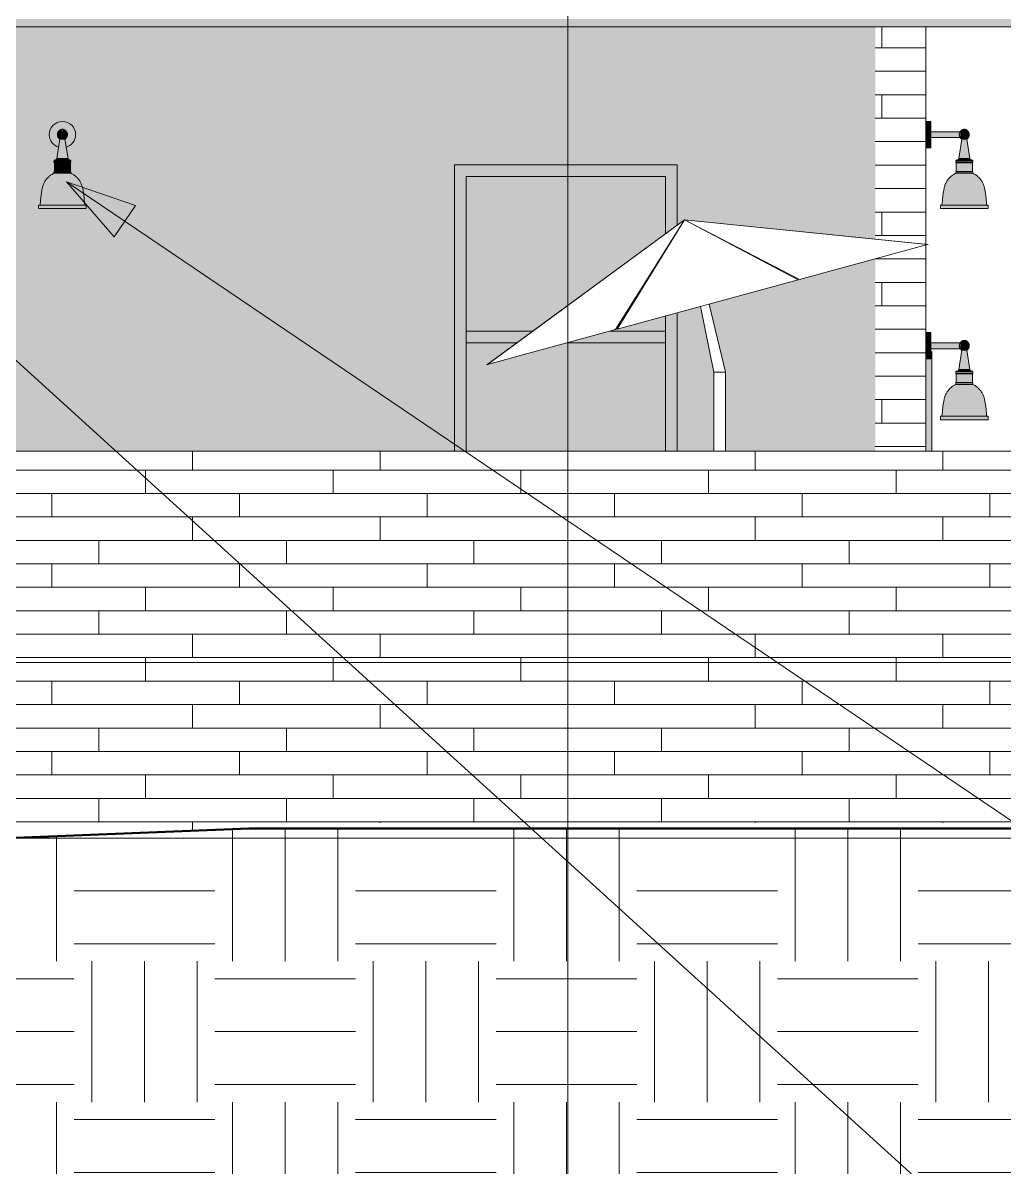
# Model space of a CAD drawing. Header units: inches. Extents: x 1750 to 8392, y -264 to 660.
# Drawn here: x 3677.8 to 3845.2, y -86.1 to 109.1 of the extents above; entities that cross this region are included whole.
import ezdxf

# ---------------------------------------------------------------- set-up
doc = ezdxf.new("R2010")
doc.units = ezdxf.units.IN
doc.header["$MEASUREMENT"] = 0
doc.linetypes.add('Grid Line 1_2_', pattern=[0.875, 0.5, -0.125, 0.125, -0.125])
for name, color, linetype, lineweight in [('0-1', 7, 'Continuous', 5), ('A-CLNG-1', 13, 'Continuous', 5), ('A-CLNG-2', 13, 'Continuous', 9), ('A-FLOR-LEVL-1', 51, 'Grid Line 1_2_', 9), ('A-GENM', 5, 'Continuous', 9), ('A-GLAZ-1', 151, 'Continuous', 9), ('A-WALL-2', 113, 'Continuous', 9), ('A-WALL-PATT-1', 111, 'Continuous', 9), ('C-TOPO', 7, 'Continuous', 9), ('C-TOPO-1', 250, 'Continuous', 50), ('E-LITE-EQPM', 33, 'Continuous', 9), ('G-ANNO-SYMB-2', 111, 'Continuous', 9), ('G-ANNO-TEXT', 231, 'Continuous', 9), ('G-IMPT', 8, 'Continuous', 9), ('I-FURN', 30, 'Continuous', 9)]:
    doc.layers.add(name, color=color, linetype=linetype, lineweight=lineweight)
pattern_1 = [(0, (2712.324, 0.8), (0, 4), []), (90, (2712.324, 0.8), (-8, 8), [4, -28]), (90, (2728.324, 4.8), (-8, 8), [4, -28])]

# ---------------------------------------------------------------- blocks, each defined once
blk = doc.blocks.new('CTR  - Topography_rvt-1-BUILDING ELEVATION - EAST')
at = {"layer": 'C-TOPO'}
h = blk.add_hatch(dxfattribs=at)
h.set_pattern_fill('FP_14', color=256, style=0, pattern_type=2)
h.set_pattern_definition([(0, (2870.5, 0), (24, 24), [24, -24]), (0, (2870.5, 9), (24, 24), [24, -24]), (0, (2870.5, 18), (24, 24), [24, -24]), (90, (2873.5, 21), (-24, 24), [24, -24]), (90, (2882.5, 21), (-24, 24), [24, -24]), (90, (2891.5, 21), (-24, 24), [24, -24])])
h.paths.add_polyline_path([(3674.72, -206.5), (4004.23, -206.5), (4004.23, -30), (3978, -30), (3974.52, -28.31), (3716.33, -28.31), (3674.72, -30.03), (3674.72, -158)], flags=0)
for q in [(3675.09, -30), (3974.52, -28.31)]:
    blk.add_line((3716.33, -28.31), q, dxfattribs=at)
at = {"layer": 'C-TOPO-1'}
for p, q in [((3716.33, -28.31), (3675.09, -30)), ((3974.52, -28.31), (3716.33, -28.31))]:
    blk.add_line(p, q, dxfattribs=at)
blk = doc.blocks.new('CTR - 1st Phase - Common Walls_rvt-1-BUILDING ELEVATION - EAST')
at = {"layer": 'A-FLOR-LEVL-1'}
for p, q in [((1830.2, 0), (4168.71, 0)), ((1830.2, -30), (4168.71, -30))]:
    blk.add_line(p, q, dxfattribs=at)
blk = doc.blocks.new('CTR - 1st Phase -Stairs _ Elevators_rvt-1-BUILDING ELEVATION - EAST')
at = {"layer": 'A-FLOR-LEVL-1'}
for p, q in [((1830.2, 0), (4168.71, 0)), ((1830.2, -30), (4168.71, -30))]:
    blk.add_line(p, q, dxfattribs=at)
blk = doc.blocks.new('Outdoor Table01 - 02ZUTB01_dwg-2525485-BUILDING ELEVATION - EAST')
at = {"layer": 'G-IMPT'}
for p, q in [((2170.92, 75.5), (2137.24, 50.77)), ((2170.92, 75.5), (2137.24, 50.77)), ((2170.92, 75.5), (2137.35, 50.8)), ((2170.92, 75.5), (2159.18, 56.75)), ((2170.92, 75.5), (2159.43, 56.82)), ((2190.31, 65.24), (2170.92, 75.5)), ((2170.92, 75.5), (2212.5, 71.29)), ((2170.92, 75.5), (2212.5, 71.29)), ((2170.92, 75.5), (2212.39, 71.26)), ((2170.92, 75.5), (2190.56, 65.31)), ((2212.39, 71.26), (2190.56, 65.31)), ((2190.31, 65.24), (2159.43, 56.82)), ((2175.92, 49.5), (2173.68, 60.7)), ((2177.92, 49.5), (2175.14, 61.1)), ((2159.18, 56.75), (2137.35, 50.8)), ((2175.92, 36), (2175.92, 49.5)), ((2177.92, 49.5), (2175.92, 49.5)), ((2177.92, 36), (2177.92, 49.5))]:
    blk.add_line(p, q, dxfattribs=at)
blk = doc.blocks.new('Outdoor Table01 - Outdoor Table01-1294297-BUILDING ELEVATION - EAST')
blk.add_blockref('Outdoor Table01 - 02ZUTB01_dwg-2525485-BUILDING ELEVATION - EAST', (0, 0))
blk = doc.blocks.new('_THE_ WINDOW _ DOOR - Window - 1st Floor-V9-BUILDING ELEVATION - EAST')
at = {"layer": 'A-GLAZ-1'}
h = blk.add_hatch(color=256, dxfattribs=at)
h.paths.add_polyline_path([(3753.4, 36), (3753.4, 82.88), (3787.42, 82.88), (3787.42, 73.13), (3789.42, 74.61), (3789.42, 84.88), (3751.4, 84.88), (3751.4, 36), (3752.26, 36)], flags=0)
h.paths.add_polyline_path([(3789.42, 36), (3789.42, 59.62), (3787.42, 59.08), (3787.42, 36), (3788.56, 36)], flags=0)
h.paths.add_polyline_path([(3787.42, 70.27), (3789.42, 73.56), (3787.42, 70.37)], flags=0)
h = blk.add_hatch(color=256, dxfattribs=at)
h.paths.add_polyline_path([(3787.42, 36), (3787.42, 54.5), (3770.65, 54.5), (3757.06, 50.8), (3762.1, 54.5), (3753.4, 54.5), (3753.4, 36), (3787.13, 36)], flags=0)
h.paths.add_polyline_path([(3778.74, 56.5), (3787.42, 56.5), (3787.42, 59.08), (3779.15, 56.82), (3787.42, 70.27), (3787.42, 70.37), (3778.89, 56.75), (3777.98, 56.5)], flags=0)
h.paths.add_polyline_path([(3753.4, 56.5), (3764.82, 56.5), (3787.42, 73.13), (3787.42, 82.88), (3753.4, 82.88), (3753.4, 68.55)], flags=0)
h = blk.add_hatch(color=256, dxfattribs=at)
h.paths.add_polyline_path([(3770.65, 54.5), (3787.42, 54.5), (3787.42, 56.5), (3777.98, 56.5)], flags=0)
h.paths.add_polyline_path([(3757.06, 54.5), (3762.1, 54.5), (3764.82, 56.5), (3753.4, 56.5), (3753.4, 54.5)], flags=0)
for p, q in [((3789.42, 84.88), (3751.4, 84.88)), ((3751.4, 84.88), (3751.4, 36)), ((3789.42, 74.61), (3789.42, 84.88)), ((3753.4, 36), (3753.4, 82.88)), ((3753.4, 82.88), (3787.42, 82.88)), ((3787.42, 82.88), (3787.42, 73.13)), ((3787.42, 70.37), (3787.42, 70.27)), ((3787.42, 59.08), (3787.42, 36)), ((3789.42, 36), (3789.42, 59.62)), ((3753.4, 56.5), (3753.4, 54.5)), ((3764.82, 56.5), (3753.4, 56.5)), ((3787.42, 56.5), (3777.98, 56.5)), ((3787.42, 54.5), (3787.42, 56.5)), ((3753.4, 54.5), (3762.1, 54.5)), ((3770.65, 54.5), (3787.42, 54.5))]:
    blk.add_line(p, q, dxfattribs=at)
blk = doc.blocks.new('VISA-OW2400-02-SASS - OW2400-L30K-MVOLT-2031435-BUILDING ELEVATION - EAST')
at = {"layer": 'E-LITE-EQPM'}
for points in [[(3832.69, 90), (3832.69, 92.25), (3831.89, 92.25), (3831.89, 90)], [(3832.69, 87.75), (3832.69, 90), (3831.89, 89.98), (3831.89, 87.75)], [(3837.7, 90), (3837.7, 90.5), (3832.69, 90.48), (3832.69, 90), (3837.62, 90)], [(3837.72, 89.5), (3837.69, 89.65), (3837.7, 90), (3832.69, 90), (3832.69, 89.5), (3837.67, 89.5)], [(3838.11, 89.22), (3838.16, 89.23), (3838.17, 89.22), (3838.7, 89.25), (3839.06, 89.52), (3839.15, 89.68), (3839.2, 90.22), (3838.89, 90.69), (3838.7, 90.77), (3838.57, 90.82), (3838.51, 90.8), (3838.42, 90.84), (3838.38, 90.79), (3838.27, 90.8), (3838.2, 90.8), (3838.16, 90.84), (3837.99, 90.71), (3837.98, 90.76), (3837.7, 90.46), (3837.69, 90.36), (3837.71, 90.11), (3837.73, 89.49), (3837.79, 89.4), (3837.96, 89.27), (3838.09, 89.24)], [(3837.85, 85.93), (3839.33, 85.93), (3838.8, 89.22), (3837.96, 89.22), (3837.46, 85.93), (3837.73, 85.93)], [(3838.8, 89.22), (3838.97, 89.41), (3838.89, 89.33), (3838.82, 89.24)], [(3839.83, 85.29), (3839.79, 85.54), (3836.93, 85.54), (3836.93, 85.29), (3839.79, 85.29)], [(3839.07, 83.72), (3839.76, 83.72), (3839.76, 85.22), (3837, 85.22), (3837.01, 83.72), (3838.74, 83.72)], [(3839.32, 85.22), (3839.58, 85.22), (3839.64, 85.29), (3837.13, 85.29), (3837.18, 85.22), (3839.1, 85.22)], [(3837.78, 80.85), (3841.83, 80.85), (3841.4, 81.95), (3840.63, 82.88), (3840.14, 83.21), (3839.75, 83.41), (3836.93, 83.41), (3836, 82.78), (3835.27, 81.77), (3834.93, 80.85), (3837.41, 80.85)], [(3839.83, 83.41), (3839.79, 83.66), (3836.93, 83.66), (3836.93, 83.41), (3839.79, 83.41)], [(3839.57, 83.66), (3839.64, 83.66), (3839.58, 83.72), (3837.18, 83.72), (3837.13, 83.66), (3839.5, 83.66)], [(3837.8, 77.98), (3842.19, 77.98), (3841.96, 80.01), (3841.83, 80.85), (3834.93, 80.85), (3834.66, 78.9), (3834.57, 77.98), (3837.72, 77.98)], [(3841.96, 77.38), (3842.44, 77.38), (3842.44, 77.98), (3834.32, 77.98), (3834.32, 77.38), (3841.6, 77.38)]]:
    blk.add_hatch(color=256, dxfattribs=at).paths.add_polyline_path(points, flags=0)
h = blk.add_hatch(color=256, dxfattribs=at)
h.paths.add_polyline_path([(3838.74, 85.7), (3838.74, 85.74), (3838.74, 85.7)], flags=0)
h.paths.add_polyline_path([(3838.54, 85.7), (3839.1, 85.74), (3839.19, 85.74), (3839.33, 85.75), (3839.3, 85.77), (3839.32, 85.83), (3839.2, 85.93), (3839.17, 85.81), (3839.15, 85.93), (3837.62, 85.93), (3837.6, 85.82), (3837.53, 85.9), (3837.44, 85.8), (3837.43, 85.74), (3837.46, 85.72), (3837.6, 85.7), (3838.38, 85.7)], flags=0)
h.paths.add_polyline_path([(3838.02, 85.7), (3838.05, 85.73), (3838.04, 85.71)], flags=0)
h.paths.add_polyline_path([(3837.43, 85.81), (3837.46, 85.93), (3837.44, 85.93)], flags=0)
h = blk.add_hatch(color=256, dxfattribs=at)
h.paths.add_polyline_path([(3836.93, 85.54), (3837.05, 85.54), (3837.01, 85.61), (3837, 85.6)], flags=0)
h.paths.add_polyline_path([(3839.83, 85.54), (3839.71, 85.59), (3839.73, 85.54), (3839.79, 85.54)], flags=0)
h.paths.add_polyline_path([(3839.51, 85.54), (3839.64, 85.54), (3839.66, 85.61), (3839.58, 85.66), (3839.17, 85.67), (3839.1, 85.65), (3838.91, 85.68), (3838.54, 85.7), (3837.85, 85.68), (3837.66, 85.65), (3837.62, 85.68), (3837.35, 85.68), (3837.09, 85.59), (3837.13, 85.54), (3839.5, 85.54)], flags=0)
for p, q in [((3832.69, 92.25), (3831.89, 92.25)), ((3831.89, 90), (3831.89, 92.25)), ((3832.69, 92.25), (3832.69, 90)), ((3831.89, 87.75), (3831.89, 90)), ((3838.45, 90.5), (3832.69, 90.5)), ((3832.69, 90), (3832.69, 87.75)), ((3832.69, 89.5), (3838.45, 89.5)), ((3837.96, 89.22), (3837.44, 85.93)), ((3838.8, 89.22), (3837.96, 89.22)), ((3839.33, 85.93), (3838.8, 89.22)), ((3831.89, 87.75), (3832.69, 87.75)), ((3839.33, 85.93), (3837.44, 85.93)), ((3836.93, 85.54), (3836.93, 85.29)), ((3839.83, 85.54), (3836.93, 85.54)), ((3836.93, 85.29), (3837, 85.22)), ((3839.83, 85.29), (3836.93, 85.29)), ((3837, 85.22), (3837, 83.72)), ((3839.76, 85.22), (3837, 85.22)), ((3837.39, 85.7), (3837.21, 85.7)), ((3837.21, 85.7), (3837.39, 85.7)), ((3839.55, 85.7), (3837.43, 85.7)), ((3839.21, 85.7), (3839.55, 85.7)), ((3839.76, 85.22), (3839.83, 85.29)), ((3839.76, 83.72), (3839.76, 85.22)), ((3839.83, 85.29), (3839.83, 85.54)), ((3837, 83.72), (3836.93, 83.66)), ((3836.93, 83.66), (3836.93, 83.41)), ((3839.83, 83.66), (3836.93, 83.66)), ((3839.83, 83.41), (3836.93, 83.41)), ((3839.76, 83.72), (3837, 83.72)), ((3839.83, 83.66), (3839.76, 83.72)), ((3839.83, 83.41), (3839.83, 83.66)), ((3834.32, 77.98), (3834.32, 77.38)), ((3834.32, 77.98), (3842.44, 77.98)), ((3842.44, 77.38), (3834.32, 77.38)), ((3842.44, 77.38), (3842.44, 77.98))]:
    blk.add_line(p, q, dxfattribs=at)
at = {"layer": 'E-LITE-EQPM', "flags": 128}
for points in [[(3837.96, 89.22), (3837.93, 89.24), (3837.9, 89.26), (3837.87, 89.29), (3837.84, 89.31), (3837.81, 89.34), (3837.79, 89.36), (3837.76, 89.39), (3837.74, 89.42), (3837.71, 89.45), (3837.69, 89.48), (3837.67, 89.51), (3837.65, 89.54), (3837.64, 89.57), (3837.62, 89.6), (3837.6, 89.64), (3837.59, 89.67), (3837.58, 89.71), (3837.57, 89.74), (3837.56, 89.78), (3837.55, 89.81), (3837.54, 89.85), (3837.54, 89.89), (3837.53, 89.92), (3837.53, 89.96), (3837.53, 90), (3837.53, 90.03), (3837.53, 90.07), (3837.54, 90.11), (3837.54, 90.14), (3837.55, 90.18), (3837.55, 90.22), (3837.56, 90.25), (3837.57, 90.29), (3837.59, 90.32), (3837.6, 90.36), (3837.61, 90.39), (3837.63, 90.42), (3837.65, 90.46), (3837.67, 90.49), (3837.69, 90.52), (3837.71, 90.55), (3837.73, 90.58), (3837.75, 90.61), (3837.78, 90.63), (3837.81, 90.66), (3837.83, 90.68), (3837.86, 90.71), (3837.89, 90.73), (3837.92, 90.75), (3837.95, 90.77), (3837.98, 90.79), (3838.01, 90.81), (3838.04, 90.83), (3838.08, 90.84), (3838.11, 90.86), (3838.15, 90.87), (3838.18, 90.88), (3838.22, 90.89), (3838.25, 90.9), (3838.29, 90.91), (3838.33, 90.91), (3838.36, 90.92), (3838.38, 90.92)], [(3838.38, 90.92), (3838.42, 90.92), (3838.45, 90.91), (3838.49, 90.91), (3838.53, 90.9), (3838.56, 90.89), (3838.6, 90.88), (3838.63, 90.87), (3838.67, 90.85), (3838.7, 90.84), (3838.73, 90.82), (3838.77, 90.8), (3838.8, 90.78), (3838.83, 90.76), (3838.86, 90.74), (3838.89, 90.72), (3838.92, 90.7), (3838.94, 90.67), (3838.97, 90.65), (3838.99, 90.62), (3839.02, 90.59), (3839.04, 90.56), (3839.06, 90.53), (3839.08, 90.5), (3839.1, 90.47), (3839.12, 90.44), (3839.14, 90.41), (3839.15, 90.37), (3839.17, 90.34), (3839.18, 90.3), (3839.19, 90.27), (3839.2, 90.23), (3839.21, 90.2), (3839.22, 90.16), (3839.22, 90.12), (3839.23, 90.09), (3839.23, 90.05), (3839.23, 90.01), (3839.23, 89.98), (3839.23, 89.94), (3839.23, 89.9), (3839.22, 89.87), (3839.22, 89.83), (3839.21, 89.79), (3839.2, 89.76), (3839.19, 89.72), (3839.18, 89.69), (3839.16, 89.65), (3839.15, 89.62), (3839.13, 89.59), (3839.12, 89.55), (3839.1, 89.52), (3839.08, 89.49), (3839.06, 89.46), (3839.03, 89.43), (3839.01, 89.4), (3838.99, 89.38), (3838.96, 89.35), (3838.93, 89.32), (3838.91, 89.3), (3838.88, 89.28), (3838.85, 89.25), (3838.82, 89.23), (3838.8, 89.22)], [(3837.41, 85.82), (3837.41, 85.83), (3837.42, 85.84), (3837.42, 85.85), (3837.42, 85.85), (3837.43, 85.86), (3837.43, 85.87), (3837.43, 85.88), (3837.43, 85.89), (3837.43, 85.9), (3837.43, 85.91), (3837.43, 85.92), (3837.44, 85.93), (3837.44, 85.93)], [(3839.33, 85.93), (3839.33, 85.92), (3839.33, 85.91), (3839.33, 85.9), (3839.33, 85.89), (3839.33, 85.88), (3839.33, 85.87), (3839.33, 85.87), (3839.34, 85.86), (3839.34, 85.85), (3839.34, 85.84), (3839.35, 85.83), (3839.35, 85.82), (3839.36, 85.82), (3839.36, 85.81), (3839.37, 85.8), (3839.37, 85.79), (3839.38, 85.79), (3839.38, 85.78), (3839.39, 85.77), (3839.39, 85.77), (3839.4, 85.76), (3839.41, 85.75), (3839.41, 85.75), (3839.42, 85.74), (3839.43, 85.74), (3839.44, 85.73), (3839.44, 85.73), (3839.45, 85.72), (3839.46, 85.72), (3839.47, 85.72), (3839.48, 85.71), (3839.49, 85.71), (3839.5, 85.71), (3839.5, 85.71), (3839.51, 85.71), (3839.52, 85.7), (3839.53, 85.7), (3839.54, 85.7), (3839.55, 85.7), (3839.55, 85.7)], [(3836.93, 85.54), (3836.94, 85.56), (3836.96, 85.57), (3836.97, 85.58), (3836.98, 85.59), (3837, 85.61), (3837.01, 85.62), (3837.02, 85.63), (3837.04, 85.64), (3837.06, 85.65), (3837.07, 85.66), (3837.09, 85.66), (3837.1, 85.67), (3837.12, 85.68), (3837.14, 85.68), (3837.15, 85.69), (3837.17, 85.69), (3837.19, 85.7), (3837.21, 85.7), (3837.21, 85.7)], [(3837.21, 85.7), (3837.22, 85.7), (3837.23, 85.7), (3837.24, 85.7), (3837.25, 85.71), (3837.25, 85.71), (3837.26, 85.71), (3837.27, 85.71), (3837.28, 85.71), (3837.29, 85.72), (3837.3, 85.72), (3837.31, 85.72), (3837.31, 85.73), (3837.32, 85.73), (3837.33, 85.74), (3837.34, 85.74), (3837.34, 85.75), (3837.35, 85.75), (3837.36, 85.76), (3837.37, 85.76), (3837.37, 85.77), (3837.38, 85.78), (3837.38, 85.78), (3837.39, 85.79), (3837.39, 85.8), (3837.4, 85.81), (3837.4, 85.81), (3837.41, 85.82)], [(3839.55, 85.7), (3839.57, 85.7), (3839.59, 85.69), (3839.6, 85.69), (3839.62, 85.68), (3839.64, 85.68), (3839.66, 85.67), (3839.67, 85.66), (3839.69, 85.66), (3839.7, 85.65), (3839.72, 85.64), (3839.73, 85.63), (3839.75, 85.62), (3839.76, 85.61), (3839.78, 85.59), (3839.79, 85.58), (3839.8, 85.57), (3839.82, 85.56), (3839.83, 85.54), (3839.83, 85.54)], [(3834.93, 80.85), (3834.96, 80.99), (3835, 81.12), (3835.04, 81.26), (3835.08, 81.4), (3835.14, 81.53), (3835.19, 81.66), (3835.26, 81.79), (3835.32, 81.91), (3835.4, 82.04), (3835.47, 82.16), (3835.55, 82.28), (3835.64, 82.39), (3835.73, 82.5), (3835.83, 82.61), (3835.93, 82.71), (3836.03, 82.81), (3836.14, 82.9), (3836.25, 82.99), (3836.36, 83.08), (3836.48, 83.16), (3836.6, 83.23), (3836.73, 83.3), (3836.86, 83.37), (3836.93, 83.41)], [(3839.83, 83.41), (3839.96, 83.34), (3840.08, 83.28), (3840.21, 83.2), (3840.33, 83.12), (3840.44, 83.04), (3840.56, 82.95), (3840.67, 82.86), (3840.77, 82.77), (3840.87, 82.67), (3840.97, 82.56), (3841.07, 82.45), (3841.16, 82.34), (3841.24, 82.23), (3841.32, 82.11), (3841.4, 81.99), (3841.47, 81.86), (3841.53, 81.74), (3841.59, 81.61), (3841.65, 81.47), (3841.7, 81.34), (3841.74, 81.2), (3841.78, 81.07), (3841.81, 80.93), (3841.83, 80.85)], [(3834.57, 77.98), (3834.64, 78.83), (3834.74, 79.68), (3834.87, 80.52), (3834.93, 80.85)], [(3841.83, 80.85), (3841.98, 80), (3842.09, 79.16), (3842.17, 78.3), (3842.19, 77.98)]]:
    blk.add_lwpolyline(points, dxfattribs=at)
blk = doc.blocks.new('VISA-OW2400-02-SASS - OW2400-L30K-MVOLT-V18-BUILDING ELEVATION - EAST')
at = {"layer": 'E-LITE-EQPM'}
h = blk.add_hatch(color=256, dxfattribs=at)
h.paths.add_polyline_path([(2701.6, 87.83), (2702.14, 88.05), (2702.6, 88.41), (2702.96, 88.88), (2703.18, 89.42), (2703.26, 90), (2703.18, 90.58), (2702.96, 91.13), (2702.6, 91.59), (2702.14, 91.95), (2701.59, 92.17), (2701.01, 92.25), (2700.43, 92.17), (2699.89, 91.95), (2699.33, 91.47), (2699.06, 91.13), (2698.84, 90.58), (2698.76, 90), (2698.84, 89.42), (2699.06, 88.88), (2699.42, 88.41), (2699.89, 88.05), (2700.42, 87.83), (2700.63, 89.24), (2700.28, 89.55), (2700.24, 89.68), (2700.22, 89.69), (2700.19, 90.13), (2700.27, 90.32), (2700.28, 90.37), (2700.29, 90.44), (2700.59, 90.73), (2700.69, 90.75), (2700.86, 90.85), (2700.87, 90.79), (2700.93, 90.77), (2701.01, 90.71), (2701.08, 90.77), (2701.02, 90.79), (2701.1, 90.85), (2701.34, 90.71), (2701.26, 90.83), (2701.44, 90.72), (2701.56, 90.65), (2701.72, 90.46), (2701.83, 90.19), (2701.84, 90.02), (2701.78, 89.66), (2701.72, 89.63), (2701.63, 89.41), (2701.55, 89.35), (2701.38, 89.22), (2701.59, 87.89)], flags=0)
h.paths.add_polyline_path([(2701.01, 90.77), (2700.91, 90.79), (2700.95, 90.87), (2701.01, 90.77)], flags=0)
h = blk.add_hatch(color=256, dxfattribs=at)
h.paths.add_polyline_path([(2700.73, 89.22), (2701.01, 89.22), (2701.01, 90.71), (2700.86, 90.79), (2700.83, 90.79), (2700.83, 90.84), (2700.7, 90.79), (2700.67, 90.79), (2700.27, 90.41), (2700.27, 90.32), (2700.21, 90.24), (2700.18, 89.97), (2700.24, 89.68), (2700.28, 89.65), (2700.29, 89.54), (2700.64, 89.22), (2700.68, 89.22)], flags=0)
h.paths.add_polyline_path([(2701.01, 90.77), (2700.95, 90.87), (2700.91, 90.79), (2701.01, 90.77)], flags=0)
for points in [[(2701.32, 89.22), (2701.38, 89.22), (2701.7, 89.53), (2701.74, 89.67), (2701.78, 89.67), (2701.84, 89.82), (2701.85, 90.04), (2701.83, 90.19), (2701.72, 90.46), (2701.56, 90.65), (2701.34, 90.8), (2701.26, 90.81), (2701.26, 90.75), (2701.05, 90.84), (2701.01, 90.77), (2701.1, 90.77), (2701.01, 90.67), (2701.01, 89.22), (2701.3, 89.22)], [(2700.91, 85.93), (2701.01, 85.93), (2701.01, 89.22), (2700.64, 89.22), (2700.14, 85.93), (2700.83, 85.93)], [(2701.1, 85.93), (2701.91, 85.93), (2701.34, 89.22), (2701.01, 89.22), (2701.01, 85.93)], [(2700.85, 85.7), (2701.01, 85.74), (2701.01, 85.93), (2700.11, 85.93), (2700.06, 85.82), (2700.14, 85.81), (2700.14, 85.75), (2700.24, 85.74), (2700.26, 85.71), (2700.43, 85.72), (2700.67, 85.72), (2700.85, 85.7)], [(2701.48, 85.7), (2701.76, 85.72), (2701.82, 85.74), (2701.91, 85.74), (2701.9, 85.77), (2701.91, 85.8), (2701.97, 85.79), (2701.97, 85.84), (2701.91, 85.93), (2701.01, 85.93), (2701.01, 85.7), (2701.37, 85.71), (2701.48, 85.7)], [(2700.68, 85.29), (2701.01, 85.29), (2701.01, 85.54), (2699.56, 85.54), (2699.56, 85.29), (2700.67, 85.29)], [(2701.01, 83.72), (2701.01, 85.22), (2699.63, 85.22), (2699.66, 83.72), (2700.7, 83.72)], [(2700.7, 85.54), (2701.01, 85.54), (2701.01, 85.65), (2701.01, 85.67), (2701.01, 85.7), (2700.01, 85.67), (2700.01, 85.65), (2699.72, 85.62), (2699.66, 85.54), (2700.67, 85.54)], [(2701.01, 85.22), (2701.01, 85.29), (2699.76, 85.29), (2699.81, 85.22), (2700.76, 85.22)], [(2702.21, 85.54), (2702.36, 85.54), (2702.27, 85.64), (2701.01, 85.7), (2701.01, 85.67), (2701.01, 85.65), (2701.01, 85.54), (2702.19, 85.54)], [(2701.95, 85.29), (2702.46, 85.29), (2702.46, 85.54), (2701.01, 85.54), (2701.02, 85.29), (2701.94, 85.29)], [(2701.95, 85.22), (2702.21, 85.22), (2702.27, 85.29), (2701.01, 85.29), (2701.01, 85.22), (2701.74, 85.22)], [(2701.95, 83.72), (2702.39, 83.72), (2702.36, 85.22), (2701.01, 85.22), (2701.01, 83.72), (2701.74, 83.72)], [(2700.08, 80.85), (2701.01, 80.85), (2701.01, 83.41), (2699.56, 83.41), (2698.68, 82.8), (2697.97, 81.93), (2697.61, 80.85), (2699.83, 80.85)], [(2699.7, 83.41), (2701.01, 83.41), (2700.99, 83.66), (2699.56, 83.66), (2699.56, 83.41), (2699.66, 83.41)], [(2700.67, 83.66), (2701.01, 83.67), (2701.01, 83.72), (2699.81, 83.72), (2699.76, 83.66), (2700.65, 83.66)], [(2702.21, 83.66), (2702.27, 83.66), (2702.19, 83.72), (2701.01, 83.72), (2701.01, 83.66), (2702.19, 83.66)], [(2702.4, 83.41), (2702.46, 83.41), (2702.46, 83.66), (2701.01, 83.66), (2701.01, 83.41), (2702.36, 83.41)], [(2702.19, 80.85), (2704.41, 80.85), (2704, 82.01), (2703.21, 82.91), (2702.4, 83.41), (2701.01, 83.41), (2701.01, 80.85), (2701.97, 80.85)], [(2698.53, 77.98), (2701.01, 77.98), (2701.01, 80.85), (2697.61, 80.85), (2697.32, 79.24), (2697.26, 78.13), (2697.26, 77.98), (2698.4, 77.98)], [(2702.04, 77.98), (2704.76, 77.98), (2704.73, 78.79), (2704.65, 79.6), (2704.41, 80.85), (2701.01, 80.85), (2701.01, 77.98), (2701.97, 77.98)], [(2697.02, 77.38), (2701.01, 77.38), (2701.01, 77.98), (2697.02, 77.98)], [(2702.04, 77.38), (2705.01, 77.38), (2705.01, 77.98), (2701.01, 77.98), (2701.01, 77.38), (2701.97, 77.38)]]:
    blk.add_hatch(color=256, dxfattribs=at).paths.add_polyline_path(points, flags=0)
for p, q in [((2700.59, 89.22), (2700.07, 85.93)), ((2701.01, 89.22), (2700.64, 89.22)), ((2701.38, 89.22), (2701.01, 89.22)), ((2701.96, 85.93), (2701.43, 89.22)), ((2701.01, 85.93), (2700.11, 85.93)), ((2701.91, 85.93), (2701.01, 85.93)), ((2699.56, 85.54), (2699.56, 85.29)), ((2701.01, 85.54), (2699.56, 85.54)), ((2699.56, 85.29), (2699.63, 85.22)), ((2701.01, 85.29), (2699.56, 85.29)), ((2699.63, 85.22), (2699.63, 83.72)), ((2701.01, 85.22), (2699.63, 85.22)), ((2701.01, 85.7), (2699.9, 85.7)), ((2700.06, 85.7), (2700.32, 85.7)), ((2702.12, 85.7), (2701.01, 85.7)), ((2702.46, 85.54), (2701.01, 85.54)), ((2702.46, 85.29), (2701.01, 85.29)), ((2702.39, 85.22), (2701.01, 85.22)), ((2701.7, 85.7), (2702.12, 85.7)), ((2702.39, 85.22), (2702.46, 85.29)), ((2702.39, 83.72), (2702.39, 85.22)), ((2702.46, 85.29), (2702.46, 85.54)), ((2699.63, 83.72), (2699.56, 83.66)), ((2699.56, 83.66), (2699.56, 83.41)), ((2701.01, 83.66), (2699.56, 83.66)), ((2701.01, 83.41), (2699.56, 83.41)), ((2701.01, 83.72), (2699.63, 83.72)), ((2702.39, 83.72), (2701.01, 83.72)), ((2702.46, 83.66), (2701.01, 83.66)), ((2702.46, 83.41), (2701.01, 83.41)), ((2702.46, 83.66), (2702.39, 83.72)), ((2702.46, 83.41), (2702.46, 83.66)), ((2696.95, 77.98), (2696.95, 77.38)), ((2697.02, 77.98), (2701.01, 77.98)), ((2701.01, 77.38), (2697.02, 77.38)), ((2701.01, 77.98), (2705.01, 77.98)), ((2705.01, 77.38), (2701.01, 77.38)), ((2705.07, 77.38), (2705.07, 77.98))]:
    blk.add_line(p, q, dxfattribs=at)
at = {"layer": 'E-LITE-EQPM', "flags": 128}
for points in [[(2700.59, 89.22), (2700.56, 89.24), (2700.53, 89.26), (2700.5, 89.29), (2700.47, 89.31), (2700.44, 89.34), (2700.42, 89.36), (2700.39, 89.39), (2700.37, 89.42), (2700.34, 89.45), (2700.32, 89.48), (2700.3, 89.51), (2700.28, 89.54), (2700.27, 89.57), (2700.25, 89.6), (2700.23, 89.64), (2700.22, 89.67), (2700.21, 89.71), (2700.2, 89.74), (2700.19, 89.78), (2700.18, 89.81), (2700.17, 89.85), (2700.17, 89.89), (2700.16, 89.92), (2700.16, 89.96), (2700.16, 90), (2700.16, 90.03), (2700.16, 90.07), (2700.17, 90.11), (2700.17, 90.14), (2700.18, 90.18), (2700.18, 90.22), (2700.19, 90.25), (2700.2, 90.29), (2700.22, 90.32), (2700.23, 90.36), (2700.24, 90.39), (2700.26, 90.42), (2700.28, 90.46), (2700.3, 90.49), (2700.32, 90.52), (2700.34, 90.55), (2700.36, 90.58), (2700.38, 90.61), (2700.41, 90.63), (2700.44, 90.66), (2700.46, 90.68), (2700.49, 90.71), (2700.52, 90.73), (2700.55, 90.75), (2700.58, 90.77), (2700.61, 90.79), (2700.64, 90.81), (2700.67, 90.83), (2700.71, 90.84), (2700.74, 90.86), (2700.78, 90.87), (2700.81, 90.88), (2700.85, 90.89), (2700.88, 90.9), (2700.92, 90.91), (2700.96, 90.91), (2700.99, 90.92), (2701.01, 90.92)], [(2701.01, 90.92), (2701.05, 90.92), (2701.08, 90.91), (2701.12, 90.91), (2701.16, 90.9), (2701.19, 90.89), (2701.23, 90.88), (2701.26, 90.87), (2701.3, 90.85), (2701.33, 90.84), (2701.36, 90.82), (2701.4, 90.8), (2701.43, 90.78), (2701.46, 90.76), (2701.49, 90.74), (2701.52, 90.72), (2701.55, 90.7), (2701.57, 90.67), (2701.6, 90.65), (2701.62, 90.62), (2701.65, 90.59), (2701.67, 90.56), (2701.69, 90.53), (2701.71, 90.5), (2701.73, 90.47), (2701.75, 90.44), (2701.77, 90.41), (2701.78, 90.37), (2701.8, 90.34), (2701.81, 90.3), (2701.82, 90.27), (2701.83, 90.23), (2701.84, 90.2), (2701.85, 90.16), (2701.85, 90.12), (2701.86, 90.09), (2701.86, 90.05), (2701.86, 90.01), (2701.86, 89.98), (2701.86, 89.94), (2701.86, 89.9), (2701.85, 89.87), (2701.85, 89.83), (2701.84, 89.79), (2701.83, 89.76), (2701.82, 89.72), (2701.81, 89.69), (2701.79, 89.65), (2701.78, 89.62), (2701.76, 89.59), (2701.75, 89.55), (2701.73, 89.52), (2701.71, 89.49), (2701.69, 89.46), (2701.66, 89.43), (2701.64, 89.4), (2701.62, 89.38), (2701.59, 89.35), (2701.56, 89.32), (2701.54, 89.3), (2701.51, 89.28), (2701.48, 89.25), (2701.45, 89.23), (2701.43, 89.22)], [(2699.84, 85.7), (2699.85, 85.7), (2699.86, 85.7), (2699.87, 85.7), (2699.88, 85.71), (2699.88, 85.71), (2699.89, 85.71), (2699.9, 85.71), (2699.91, 85.71), (2699.92, 85.72), (2699.93, 85.72), (2699.94, 85.72), (2699.94, 85.73), (2699.95, 85.73), (2699.96, 85.74), (2699.97, 85.74), (2699.97, 85.75), (2699.98, 85.75), (2699.99, 85.76), (2700, 85.76), (2700, 85.77), (2700.01, 85.78), (2700.01, 85.78), (2700.02, 85.79), (2700.02, 85.8), (2700.03, 85.81), (2700.03, 85.81), (2700.04, 85.82), (2700.04, 85.83), (2700.05, 85.84), (2700.05, 85.85), (2700.05, 85.85), (2700.06, 85.86), (2700.06, 85.87), (2700.06, 85.88), (2700.06, 85.89), (2700.06, 85.9), (2700.06, 85.91), (2700.06, 85.92), (2700.07, 85.93), (2700.07, 85.93)], [(2701.96, 85.93), (2701.96, 85.92), (2701.96, 85.91), (2701.96, 85.9), (2701.96, 85.89), (2701.96, 85.88), (2701.96, 85.87), (2701.96, 85.87), (2701.97, 85.86), (2701.97, 85.85), (2701.97, 85.84), (2701.98, 85.83), (2701.98, 85.82), (2701.99, 85.82), (2701.99, 85.81), (2702, 85.8), (2702, 85.79), (2702.01, 85.79), (2702.01, 85.78), (2702.02, 85.77), (2702.02, 85.77), (2702.03, 85.76), (2702.04, 85.75), (2702.04, 85.75), (2702.05, 85.74), (2702.06, 85.74), (2702.07, 85.73), (2702.07, 85.73), (2702.08, 85.72), (2702.09, 85.72), (2702.1, 85.72), (2702.11, 85.71), (2702.12, 85.71), (2702.13, 85.71), (2702.13, 85.71), (2702.14, 85.71), (2702.15, 85.7), (2702.16, 85.7), (2702.17, 85.7), (2702.18, 85.7), (2702.18, 85.7)], [(2699.56, 85.54), (2699.57, 85.56), (2699.59, 85.57), (2699.6, 85.58), (2699.61, 85.59), (2699.63, 85.61), (2699.64, 85.62), (2699.65, 85.63), (2699.67, 85.64), (2699.69, 85.65), (2699.7, 85.66), (2699.72, 85.66), (2699.73, 85.67), (2699.75, 85.68), (2699.77, 85.68), (2699.78, 85.69), (2699.8, 85.69), (2699.82, 85.7), (2699.84, 85.7), (2699.84, 85.7)], [(2702.18, 85.7), (2702.2, 85.7), (2702.22, 85.69), (2702.23, 85.69), (2702.25, 85.68), (2702.27, 85.68), (2702.29, 85.67), (2702.3, 85.66), (2702.32, 85.66), (2702.33, 85.65), (2702.35, 85.64), (2702.36, 85.63), (2702.38, 85.62), (2702.39, 85.61), (2702.41, 85.59), (2702.42, 85.58), (2702.43, 85.57), (2702.45, 85.56), (2702.46, 85.54), (2702.46, 85.54)], [(2697.56, 80.85), (2697.59, 80.99), (2697.63, 81.12), (2697.67, 81.26), (2697.71, 81.4), (2697.77, 81.53), (2697.82, 81.66), (2697.89, 81.79), (2697.95, 81.91), (2698.03, 82.04), (2698.1, 82.16), (2698.18, 82.28), (2698.27, 82.39), (2698.36, 82.5), (2698.46, 82.61), (2698.56, 82.71), (2698.66, 82.81), (2698.77, 82.9), (2698.88, 82.99), (2698.99, 83.08), (2699.11, 83.16), (2699.23, 83.23), (2699.36, 83.3), (2699.49, 83.37), (2699.56, 83.41)], [(2702.46, 83.41), (2702.59, 83.34), (2702.71, 83.28), (2702.84, 83.2), (2702.96, 83.12), (2703.07, 83.04), (2703.19, 82.95), (2703.3, 82.86), (2703.4, 82.77), (2703.5, 82.67), (2703.6, 82.56), (2703.7, 82.45), (2703.79, 82.34), (2703.87, 82.23), (2703.95, 82.11), (2704.03, 81.99), (2704.1, 81.86), (2704.16, 81.74), (2704.22, 81.61), (2704.28, 81.47), (2704.33, 81.34), (2704.37, 81.2), (2704.41, 81.07), (2704.44, 80.93), (2704.46, 80.85)], [(2697.2, 77.98), (2697.27, 78.83), (2697.37, 79.68), (2697.5, 80.52), (2697.56, 80.85)], [(2704.46, 80.85), (2704.61, 80), (2704.72, 79.16), (2704.8, 78.3), (2704.82, 77.98)]]:
    blk.add_lwpolyline(points, dxfattribs=at)
at = {"layer": 'E-LITE-EQPM'}
for start, end in [(360, 180), (180, 254.7454), (285.2546, 360)]:
    blk.add_arc((2701.01, 90), 2.25, start, end, dxfattribs=at)
blk = doc.blocks.new('V-Series_EWC4_SPVU_RFA_2015 - 1ST FLOOR-V26-BUILDING ELEVATION - EAST')
at = {"layer": 'A-GENM'}
blk.add_hatch(color=256, dxfattribs=at).paths.add_polyline_path([(3832.82, 36), (3832.82, 53), (3832.69, 53), (3832.69, 51.75), (3831.89, 51.75), (3831.89, 53), (3831.82, 53), (3831.82, 36)], flags=0)
for p, q in [((3831.89, 53), (3831.82, 53)), ((3832.82, 53), (3832.69, 53)), ((3832.82, 53), (3832.82, 36))]:
    blk.add_line(p, q, dxfattribs=at)

msp = doc.modelspace()

# ---------------------------------------------------------------- hatches: boundary and pattern name
at = {"layer": 'A-CLNG-1'}
msp.add_hatch(color=256, dxfattribs=at).paths.add_polyline_path([(2638.1248, 108.375), (3860.4737, 108.375), (3860.4737, 109.75), (3559.2112, 109.75), (3559.2112, 109.875), (3549.4612, 109.875), (3549.4612, 109.75), (3300.7862, 109.75), (3300.7862, 109.875), (3291.0362, 109.875), (3291.0362, 109.75), (2944.8112, 109.75), (2944.8112, 109.875), (2935.0612, 109.875), (2935.0612, 109.75), (2647.9862, 109.75), (2647.9862, 109.875), (2638.2362, 109.875), (2638.2362, 109.75), (2637.6737, 109.75), (2637.6737, 108.375), (2638.1112, 108.375)], flags=0)
at = {"layer": 'A-WALL-PATT-1'}
h = msp.add_hatch(dxfattribs=at)
h.set_pattern_fill('FP_22', color=256, style=0, pattern_type=2)
h.set_pattern_definition(pattern_1)
h.paths.add_polyline_path([(3607.3755, -4), (3617.1237, -4), (3617.1237, -0.75), (3617.6237, -0.7178), (3617.6237, 8), (3600.3612, 8), (3600.3612, 53), (3629.3612, 53), (3629.3612, 8), (3618.6237, 8), (3618.6237, -0.75), (3672.5987, -0.75), (3672.5987, 0.5), (3636.5112, 0.5), (3636.5112, 84.875), (3674.5362, 84.875), (3674.5362, 36), (3751.398, 36), (3751.398, 84.875), (3789.423, 84.875), (3789.423, 74.6062), (3790.6376, 75.5), (3823.1987, 72.1717), (3823.1987, 108.375), (2712.3237, 108.375), (2712.3237, -0.75), (2712.5987, -0.7416), (2712.5987, 36), (2717.7612, 36), (2717.7612, 53), (2728.3457, 53), (2753.3112, 71.3702), (2753.3112, 84.875), (2791.3362, 84.875), (2791.3644, 72.1841), (2791.5237, 72.1678), (2791.5237, 84.875), (2829.5487, 84.875), (2829.5487, 36), (2830.1112, 36), (2830.1112, 84.875), (2868.1362, 84.875), (2868.1362, 36), (2983.7112, 36), (2983.7112, 84.875), (3021.7362, 84.875), (3021.7362, 36), (3022.1112, 36), (3022.1112, 84.875), (3060.1362, 84.875), (3060.1362, 36), (3062.4487, 36), (3062.4487, -0.095), (3104.66, -0.75), (3116.4237, -0.7176), (3116.4237, 8), (3103.3316, 8), (3103.3316, 53), (3132.3316, 53), (3132.3316, 8), (3117.4237, 8), (3117.4237, -0.75), (3117.9237, -0.75), (3117.9237, -0.8267), (3169.2904, 0), (3597.8145, 0), (3606.9368, -3.8164)], flags=0)
h.paths.add_polyline_path([(3267.5962, 0.5), (3252.5112, 0.5), (3252.5112, 84.875), (3290.5362, 84.875), (3290.5362, 0.5), (3270.9313, 0.5)], flags=0)
h.paths.add_polyline_path([(3401.6697, 0.5), (3367.398, 0.5), (3367.398, 84.875), (3405.423, 84.875), (3405.423, 0.5)], flags=0)
h.paths.add_polyline_path([(3175.7112, 0.5), (3175.7112, 84.875), (3213.7362, 84.875), (3213.7362, 0.5), (3177.7112, 0.5)], flags=0)
h.paths.add_polyline_path([(3521.1237, 0.5), (3521.1237, 84.875), (3559.1487, 84.875), (3559.1487, 0.5), (3535.7432, 0.5)], flags=0)
h.paths.add_polyline_path([(3348.7987, 8), (3320.3612, 8), (3320.3612, 53), (3349.3612, 53), (3349.3612, 8)], flags=0)
h.paths.add_polyline_path([(3797.6376, 36), (3823.1987, 36), (3823.1987, 68.8325), (3810.2747, 65.3077), (3793.7766, 73.8382), (3810.0206, 65.2384), (3794.8532, 61.1018), (3797.6376, 49.5), (3797.6376, 42)], flags=0)
h.paths.add_polyline_path([(3795.6376, 36), (3795.6376, 49.5), (3793.3967, 60.7046), (3789.423, 59.6209), (3789.423, 36)], flags=0)
h.paths.add_polyline_path([(2753.3112, 36), (2753.3112, 58.4215), (2747.4343, 56.8187), (2753.3112, 66.3743), (2753.3112, 66.5387), (2747.1801, 56.7493), (2733.4325, 53), (2746.7612, 53), (2746.7612, 36), (2748.0614, 36)], flags=0)
h.paths.add_polyline_path([(2791.5237, 36), (2791.5237, 68.8431), (2791.3362, 68.7919), (2791.3362, 36), (2791.4448, 36)], flags=0)
h.paths.add_polyline_path([(3233.9109, 85.7022), (3233.5239, 85.7142), (3233.7128, 85.7022), (3233.9097, 85.7022)], flags=0)
h.paths.add_polyline_path([(3236.8711, 77.384), (3229.4426, 77.384), (3229.4426, 77.9781), (3229.6888, 77.9781), (3229.7451, 79.2383), (3229.7608, 79.4177), (3230.04, 80.8452), (3230.4024, 81.9544), (3231.1962, 82.8786), (3231.9885, 83.4062), (3231.9885, 83.6562), (3232.1827, 83.6562), (3232.2412, 83.7238), (3232.0561, 83.7238), (3232.0856, 85.2238), (3232.2412, 85.2238), (3232.1486, 85.2913), (3231.9885, 85.2913), (3231.9885, 85.5413), (3232.0856, 85.5413), (3232.1827, 85.6382), (3232.8317, 85.7271), (3232.7131, 85.7151), (3232.6739, 85.7518), (3232.6433, 85.7609), (3232.5513, 85.7572), (3232.5386, 85.8142), (3232.4861, 85.815), (3232.5386, 85.9275), (3232.8461, 87.8305), (3232.3126, 88.0514), (3231.8466, 88.409), (3231.4891, 88.875), (3231.2643, 89.4177), (3231.1876, 90), (3231.2643, 90.5823), (3231.4891, 91.125), (3231.8466, 91.591), (3232.3126, 91.9486), (3232.8553, 92.1733), (3233.4376, 92.25), (3234.0778, 92.1494), (3234.5626, 91.9486), (3235.1183, 91.4741), (3235.3862, 91.125), (3235.611, 90.5823), (3235.6876, 90), (3235.611, 89.4177), (3235.3862, 88.875), (3235.0286, 88.409), (3234.5626, 88.0514), (3234.0298, 87.8267), (3234.3793, 85.8669), (3234.3793, 85.7994), (3234.2828, 85.7967), (3234.2828, 85.751), (3234.3383, 85.7022), (3234.0177, 85.7232), (3234.1257, 85.7022), (3234.7266, 85.6186), (3234.8388, 85.5413), (3234.8868, 85.5413), (3234.8868, 85.2913), (3234.6926, 85.2913), (3234.6341, 85.2238), (3234.8192, 85.2238), (3234.7897, 83.7238), (3234.6341, 83.7238), (3234.7308, 83.6562), (3234.8868, 83.6562), (3234.8868, 83.4062), (3235.7628, 82.8113), (3236.4822, 81.926), (3236.8711, 80.662), (3237.1145, 79.4177), (3237.1865, 77.9781), (3237.4327, 77.9781), (3237.4327, 77.384), (3236.9508, 77.384)], flags=0)
h.paths.add_polyline_path([(2878.6095, 85.7022), (2878.2389, 85.7165), (2878.4114, 85.7022), (2878.6083, 85.7022)], flags=0)
h.paths.add_polyline_path([(2877.9451, 77.384), (2874.1412, 77.384), (2874.1412, 77.9781), (2874.3874, 77.9781), (2874.4437, 79.2383), (2874.4594, 79.4177), (2874.7386, 80.8452), (2875.101, 81.9544), (2875.92, 82.8954), (2876.6871, 83.4062), (2876.6871, 83.6562), (2876.8813, 83.6562), (2876.9398, 83.7238), (2876.7547, 83.7238), (2876.7842, 85.2238), (2876.9398, 85.2238), (2876.8472, 85.2913), (2876.6871, 85.2913), (2876.6871, 85.5413), (2876.7842, 85.5413), (2876.8813, 85.6382), (2877.5303, 85.7271), (2877.4117, 85.7151), (2877.3677, 85.744), (2877.3419, 85.7609), (2877.246, 85.744), (2877.2372, 85.8142), (2877.1847, 85.815), (2877.2372, 85.9275), (2877.5447, 87.8305), (2877.0112, 88.0514), (2876.5452, 88.409), (2876.1877, 88.875), (2875.9629, 89.4177), (2875.8862, 90), (2875.9629, 90.5823), (2876.1877, 91.125), (2876.5452, 91.591), (2877.0112, 91.9486), (2877.5539, 92.1733), (2878.1362, 92.25), (2878.7186, 92.1733), (2879.2612, 91.9486), (2879.8169, 91.4741), (2880.0848, 91.125), (2880.3096, 90.5823), (2880.3862, 90), (2880.3096, 89.4177), (2880.0848, 88.875), (2879.7272, 88.409), (2879.2612, 88.0514), (2878.7284, 87.8267), (2879.0779, 85.8669), (2879.0779, 85.7994), (2878.9814, 85.7967), (2878.9814, 85.751), (2878.9985, 85.7063), (2878.634, 85.707), (2878.827, 85.702), (2879.4252, 85.6186), (2879.5374, 85.5413), (2879.5853, 85.5413), (2879.5853, 85.2913), (2879.3912, 85.2913), (2879.3327, 85.2238), (2879.5178, 85.2238), (2879.4883, 83.7238), (2879.3327, 83.7238), (2879.4294, 83.6562), (2879.5853, 83.6562), (2879.5853, 83.4062), (2880.4614, 82.8113), (2881.1808, 81.926), (2881.5697, 80.662), (2881.8131, 79.4177), (2881.8851, 77.9781), (2882.1313, 77.9781), (2882.1313, 77.384), (2878.1362, 77.384)], flags=0)
h.paths.add_polyline_path([(3685.0095, 85.7022), (3684.6389, 85.7165), (3684.8114, 85.7022), (3685.0083, 85.7022)], flags=0)
h.paths.add_polyline_path([(3686.6777, 77.384), (3680.5412, 77.384), (3680.5412, 77.9781), (3680.7874, 77.9781), (3680.8437, 79.2383), (3680.8594, 79.4177), (3681.1386, 80.8452), (3681.5484, 82.0113), (3682.32, 82.8954), (3683.0871, 83.4062), (3683.0871, 83.6562), (3683.2813, 83.6562), (3683.3398, 83.7238), (3683.1547, 83.7238), (3683.1842, 85.2238), (3683.3398, 85.2238), (3683.2472, 85.2913), (3683.0871, 85.2913), (3683.0871, 85.5413), (3683.1842, 85.5413), (3683.2813, 85.6382), (3683.9303, 85.7271), (3683.8117, 85.7151), (3683.7677, 85.744), (3683.7419, 85.7609), (3683.646, 85.744), (3683.6372, 85.8142), (3683.5847, 85.815), (3683.6372, 85.9275), (3683.9447, 87.8305), (3683.4112, 88.0514), (3682.9452, 88.409), (3682.5877, 88.875), (3682.3629, 89.4177), (3682.2862, 90), (3682.3861, 90.6383), (3682.5877, 91.125), (3682.9452, 91.591), (3683.4112, 91.9486), (3683.9539, 92.1733), (3684.5362, 92.25), (3685.1186, 92.1733), (3685.6612, 91.9486), (3686.2169, 91.4741), (3686.4848, 91.125), (3686.7096, 90.5823), (3686.7862, 90), (3686.7096, 89.4177), (3686.4848, 88.875), (3686.1272, 88.409), (3685.6612, 88.0514), (3685.1284, 87.8267), (3685.4779, 85.8669), (3685.4779, 85.7994), (3685.3814, 85.7967), (3685.3814, 85.751), (3685.3985, 85.7063), (3685.034, 85.707), (3685.227, 85.702), (3685.8252, 85.6186), (3685.9178, 85.5413), (3685.9853, 85.5413), (3685.9853, 85.2913), (3685.7912, 85.2913), (3685.7327, 85.2238), (3685.9178, 85.2238), (3685.8883, 83.7238), (3685.7327, 83.7238), (3685.8252, 83.6562), (3685.9853, 83.6562), (3685.9853, 83.4062), (3686.8614, 82.8113), (3687.5808, 81.926), (3687.9697, 80.662), (3688.2131, 79.4177), (3688.2851, 77.9781), (3688.5313, 77.9781), (3688.5313, 77.384), (3687.0159, 77.384)], flags=0)
h = msp.add_hatch(dxfattribs=at)
h.set_pattern_fill('FP_22', color=256, style=0, pattern_type=2)
h.set_pattern_definition(pattern_1)
h.paths.add_polyline_path([(3823.1987, 36), (3831.8237, 36), (3831.8237, 71.1847), (3823.1987, 68.8325), (3823.1987, 42)], flags=0)
h.paths.add_polyline_path([(3831.8237, 71.2901), (3831.8237, 108.375), (3823.1987, 108.375), (3823.1987, 72.1717), (3829.029, 71.5758)], flags=0)
h = msp.add_hatch(dxfattribs=at)
h.set_pattern_fill('FP_25', color=256, style=0, pattern_type=2)
h.set_pattern_definition([(0, (3866.724, 0.8), (0, 4), []), (90, (3866.724, 0.8), (-8, 8), [4, -28]), (90, (3882.724, 4.8), (-8, 8), [4, -28])])
h.paths.add_polyline_path([(3674.7237, -30), (3675.0941, -29.9929), (3739.3353, -27.3591), (3868.8487, -27.3591), (3868.8487, 36), (3672.5987, 36), (3672.5987, -30)], flags=0)
at = {"layer": 'G-ANNO-TEXT'}
msp.add_hatch(color=256, dxfattribs=at).paths.add_polyline_path([(3685.2454, 81.9549), (3693.3847, 72.5693), (3696.9871, 77.8965)], flags=0)

# ---------------------------------------------------------------- linework, layer by layer
at = {"layer": 'A-CLNG-2'}
msp.add_line((3860.4737, 108.375), (2637.6737, 108.375), dxfattribs=at)
at = {"layer": 'A-FLOR-LEVL-1'}
for p, q in [((1830.9484, 0), (4167.9645, 0)), ((1830.9484, -30), (4167.9645, -30))]:
    msp.add_line(p, q, dxfattribs=at)
at = {"layer": 'A-WALL-2'}
for p, q in [((3831.8237, 108.375), (3831.8237, 71.2901)), ((3751.398, 84.875), (3789.423, 84.875)), ((3751.398, 36), (3751.398, 84.875)), ((3789.423, 84.875), (3789.423, 74.6062)), ((3831.8237, 71.1847), (3831.8237, 36)), ((3789.423, 59.6209), (3789.423, 36)), ((3964.8487, 36), (3672.5987, 36))]:
    msp.add_line(p, q, dxfattribs=at)
at = {"layer": 'G-ANNO-SYMB-2'}
msp.add_line((3770.7237, 467.281), (3770.7237, -102.3784), dxfattribs=at)
at = {"layer": 'G-ANNO-TEXT'}
for p, q in [((3552.4921, 164.2048), (3929.0721, -177.7763)), ((3685.2454, 81.9549), (3693.3847, 72.5693)), ((3696.9871, 77.8965), (3685.2454, 81.9549)), ((3685.2454, 81.9549), (3929.0721, -82.927)), ((3693.3847, 72.5693), (3696.9871, 77.8965))]:
    msp.add_line(p, q, dxfattribs=at)

# ---------------------------------------------------------------- block references
at = {"layer": '0-1'}
for name in ['CTR - 1st Phase - Common Walls_rvt-1-BUILDING ELEVATION - EAST', 'CTR - 1st Phase -Stairs _ Elevators_rvt-1-BUILDING ELEVATION - EAST', 'CTR  - Topography_rvt-1-BUILDING ELEVATION - EAST']:
    msp.add_blockref(name, (0, 0), dxfattribs=at)
at = {"layer": 'A-GENM'}
msp.add_blockref('V-Series_EWC4_SPVU_RFA_2015 - 1ST FLOOR-V26-BUILDING ELEVATION - EAST', (0, 0), dxfattribs=at)
at = {"layer": 'A-GLAZ-1'}
msp.add_blockref('_THE_ WINDOW _ DOOR - Window - 1st Floor-V9-BUILDING ELEVATION - EAST', (0, 0), dxfattribs=at)
at = {"layer": 'E-LITE-EQPM'}
for name, p in [('VISA-OW2400-02-SASS - OW2400-L30K-MVOLT-V18-BUILDING ELEVATION - EAST', (983.5258, 0)), ('VISA-OW2400-02-SASS - OW2400-L30K-MVOLT-2031435-BUILDING ELEVATION - EAST', (0, 0)), ('VISA-OW2400-02-SASS - OW2400-L30K-MVOLT-2031435-BUILDING ELEVATION - EAST', (0, -36))]:
    msp.add_blockref(name, p, dxfattribs=at)
at = {"layer": 'I-FURN'}
msp.add_blockref('Outdoor Table01 - Outdoor Table01-1294297-BUILDING ELEVATION - EAST', (1619.7139, 0), dxfattribs=at)

doc.saveas('drawing.dxf')
